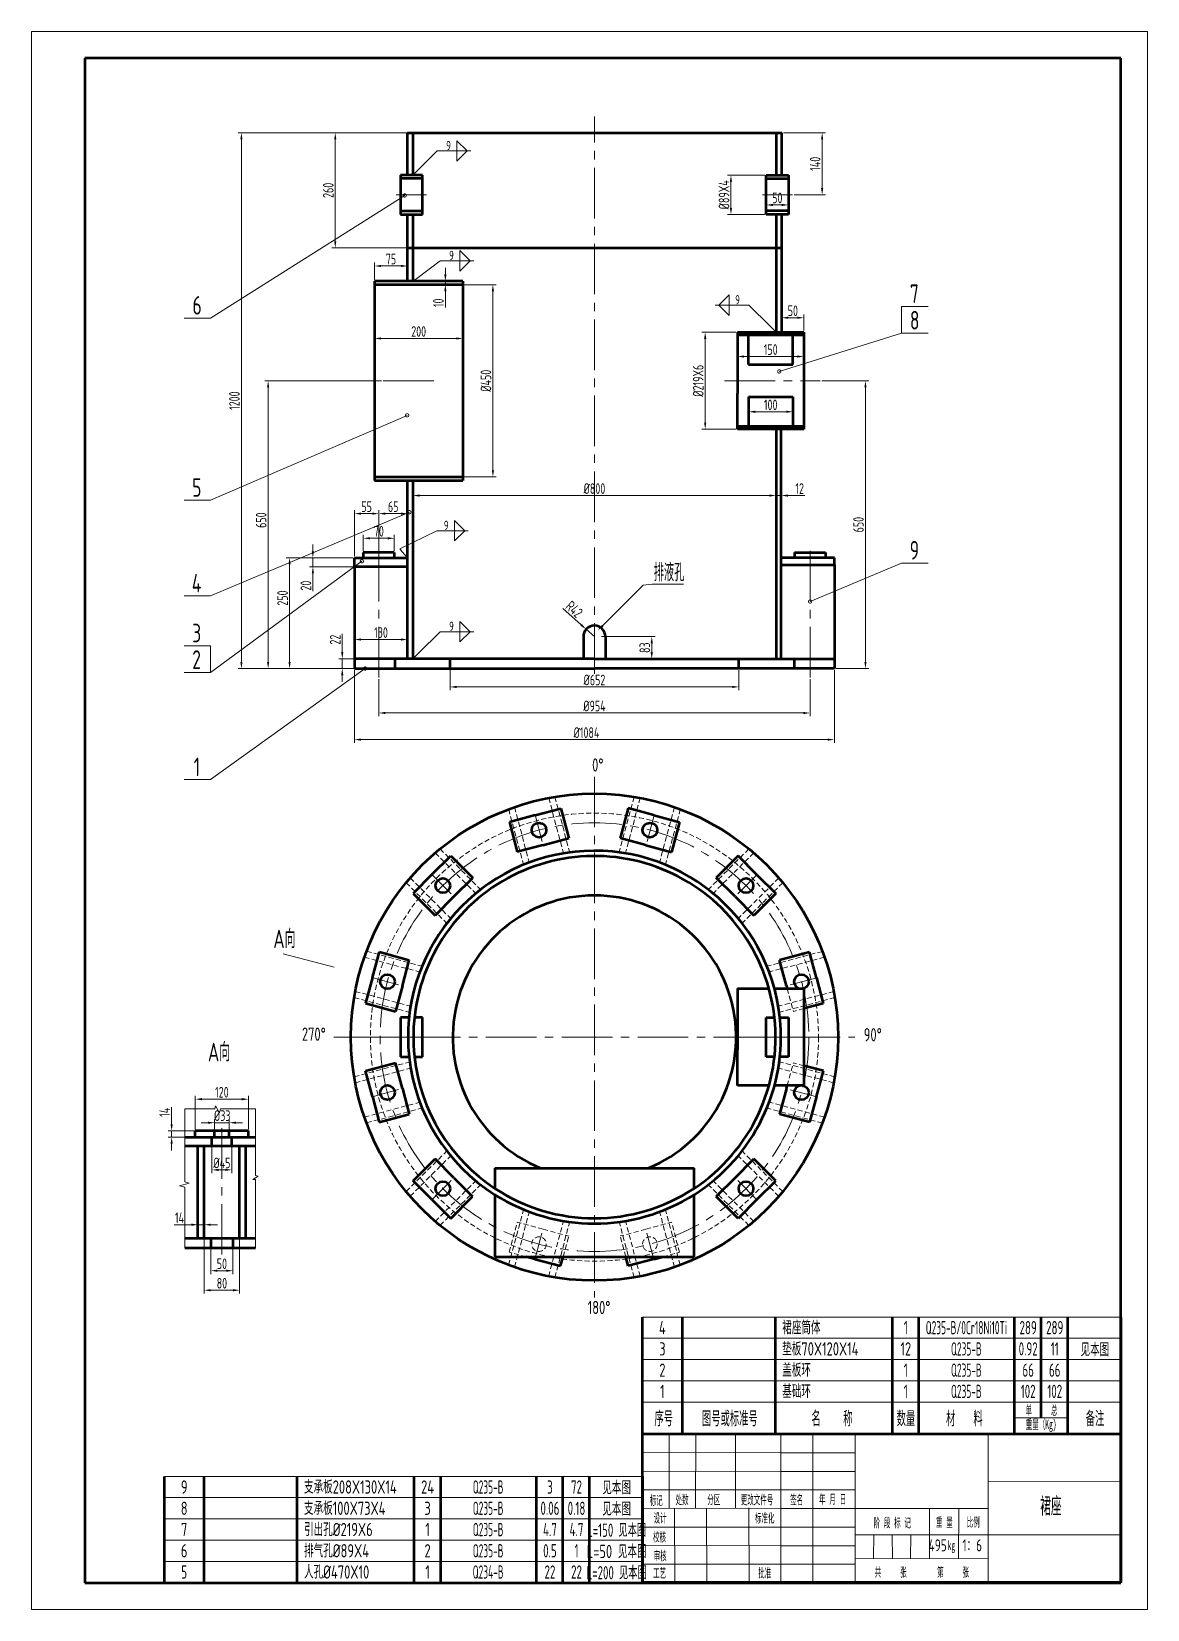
# Model space of a CAD drawing. Header units: millimetres. Extents: x -4783 to 11684, y 6425 to 68023.
# Drawn here: x -1483 to -1063, y 6770 to 7364 of the extents above; entities that cross this region are included whole.
import ezdxf
from ezdxf.enums import TextEntityAlignment as Align

# ---------------------------------------------------------------- set-up
doc = ezdxf.new("R2010")
doc.units = ezdxf.units.MM
doc.linetypes.add('CENTER2', pattern=[28.575, 19.05, -3.175, 3.175, -3.175])
doc.linetypes.add('HIDDEN2', pattern=[4.7625, 3.175, -1.5875])
for name, color, linetype, lineweight in [('中心线', 1, 'CENTER2', 15), ('剖面线', 2, 'Continuous', 20), ('尺寸线', 3, 'Continuous', 15), ('细实线', 2, 'Continuous', 15), ('虚线', 5, 'HIDDEN2', 15), ('轮廓', 6, 'Continuous', 50), ('轮廓线', 7, 'Continuous', 50)]:
    doc.layers.add(name, color=color, linetype=linetype, lineweight=lineweight)
doc.styles.add('工程字', font='gbenor.shx', dxfattribs={"width": 0.8, "bigfont": 'gbcbig.shx'})
doc.styles.add('文字3.5', font='SimSun.ttf', dxfattribs={"width": 0.5, "height": 3.5})
doc.styles.add('文字5.0', font='SimSun.ttf', dxfattribs={"width": 0.5, "height": 5})

# ---------------------------------------------------------------- blocks, each defined once
blk = doc.blocks.new('竖A2')
at = {"layer": '剖面线'}
for p, q in [((-180, 66.09), (-180.07, 38.07)), ((-170, 66.07), (-170.07, 38.05)), ((-155, 66.03), (-155.07, 38.01)), ((-138, 66.12), (-137.99, 10.08)), ((-126, 66.12), (-125.99, 10.08)), ((-110, 66.12), (-109.99, 10.08)), ((-60, 66.13), (-59.99, 10.09)), ((-190, 59.09), (-138, 58.99)), ((-138.04, 58.99), (-110, 58.99)), ((-190.01, 52.09), (-138.01, 51.99)), ((-138.04, 51.99), (-110, 51.99)), ((-10, 48.13), (-60, 48.1)), ((-190, 44.99), (-110, 44.99)), ((-190.04, 38.09), (-138.04, 37.99)), ((-178, 38.09), (-177.85, 10.09)), ((-166, 38.16), (-165.85, 10.16)), ((-150, 38.24), (-149.85, 10.24)), ((-138.04, 37.99), (-110, 37.99)), ((-110, 37.99), (-59.99, 37.99)), ((-81.99, 38.16), (-82.07, 19.06)), ((-70.99, 38.11), (-71.07, 19.02)), ((-190, 30.99), (-110, 30.99)), ((-190.07, 24.09), (-138.07, 23.99)), ((-138.04, 23.99), (-110, 23.99)), ((-59.98, 28.1), (-110, 28.1)), ((-103.03, 28.23), (-103.12, 19.18)), ((-96.04, 28.1), (-96.01, 19.1)), ((-89.04, 28.1), (-89.12, 19.05)), ((-9.99, 28.13), (-59.98, 28.1)), ((-109.82, 19.06), (-59.99, 19.22)), ((-190, 16.99), (-110, 16.99))]:
    blk.add_line(p, q, dxfattribs=at)
at = {"layer": '细实线'}
for p, q in [((-420, 594), (-420, 0)), ((0, 594), (-420, 594)), ((0, 0), (0, 594)), ((-190, 78.09), (-10, 78.09)), ((-50, 72.09), (-30, 72.09)), ((-420, 0), (0, 0))]:
    blk.add_line(p, q, dxfattribs=at)
at = {"layer": '轮廓'}
for p, q in [((-190, 10.09), (-190, 78.09)), ((-175, 66.09), (-175, 78.09)), ((-140, 66.09), (-140, 78.09)), ((-96, 66.09), (-96, 78.09)), ((-86, 66.09), (-86, 78.09)), ((-50, 66.09), (-50, 78.09)), ((-40, 72.09), (-39.98, 78.09)), ((-30, 66.09), (-30, 78.09)), ((-10, 78.09), (-10, 10.09)), ((-190, 66.09), (-10, 66.13)), ((-10, 10.09), (-190, 10.09))]:
    blk.add_line(p, q, dxfattribs=at)
at = {"layer": '轮廓线'}
for p, q in [((-400, 584), (-400, 10)), ((-10, 584), (-400, 584)), ((-10, 10), (-10, 584)), ((-400, 10), (-10, 10))]:
    blk.add_line(p, q, dxfattribs=at)
at = {"layer": '细实线', "style": '工程字', "width": 0.8}
for tag, height, p in [('1', 7, (-36.32, 35.3)), ('3', 4.5, (-78.96, 21.89)), ('4', 4.5, (-65.94, 21.89)), ('2', 7, (-36.32, 16.6))]:
    blk.add_attdef(tag, text='', height=height, dxfattribs=at).set_placement(p, align=Align.CENTER)
at = {"layer": '轮廓', "width": 0.5}
for s, height, style, p in [('单', 3.5, '文字3.5', (-44.65, 75.09)), ('总', 3.5, '文字3.5', (-35.08, 75.09)), ('序号', 5, '文字3.5', (-182.07, 72.09)), ('图号或标准号', 5, '文字3.5', (-157.17, 72.09)), ('名     称', 5, '文字3.5', (-118.73, 72.09)), ('数量', 5, '文字3.5', (-90.9, 72.09)), ('材    料', 5, '文字3.5', (-68.89, 72.09)), ('重量（Kg)', 3.5, '文字3.5', (-40, 69.43)), ('备注', 5, '文字3.5', (-19.74, 72.09)), ('标记', 3.5, '文字5.0', (-184.88, 41.14)), ('处数', 3.5, '文字5.0', (-175.18, 41.38)), ('分区 ', 3.5, '文字5.0', (-162.51, 41.38)), ('更改文件号', 3.5, '文字5.0', (-146.94, 41.38)), ('签名', 3.5, '文字5.0', (-132.04, 41.38)), ('年 月 日', 3.5, '文字5.0', (-118.48, 41.6)), ('设计', 3.5, '文字5.0', (-183.41, 34.49)), ('标准化', 3.5, '文字5.0', (-144.05, 34.49)), ('阶 段 标 记', 3.5, '文字5.0', (-96.04, 32.71)), ('重 量', 3.5, '文字5.0', (-76.45, 32.94)), ('比例', 3.5, '文字5.0', (-65.55, 32.94)), ('校核', 3.5, '文字5.0', (-183.63, 27.38)), ('kg', 3.5, '文字5.0', (-73.78, 23.61)), ('审核', 3.5, '文字5.0', (-183.41, 20.27)), ('工艺', 3.5, '文字5.0', (-183.63, 13.83)), ('批准', 3.5, '文字5.0', (-144.05, 13.83)), ('共     张        第     张', 3.5, '文字5.0', (-84.9, 14.15))]:
    blk.add_text(s, height=height, dxfattribs=dict(at, style=style)).set_placement(p, align=Align.MIDDLE)
blk = doc.blocks.new('明细表格')
at = {"layer": '细实线'}
for p, q in [((0, 8), (180, 8)), ((180, 0), (0, 0))]:
    blk.add_line(p, q, dxfattribs=at)
at = {"layer": '轮廓'}
for p, q in [((0, 0), (0, 8)), ((15, 0), (15, 8)), ((50, 0), (50, 8)), ((94, 0), (94, 8)), ((104, 0), (104, 8)), ((140, 0), (140, 8)), ((150, 0), (150, 8)), ((160, 0), (160, 8)), ((180, 8), (180, 0))]:
    blk.add_line(p, q, dxfattribs=at)
at = {"layer": '细实线', "color": 2, "style": '工程字'}
for tag, width, p in [('8', 0.8, (7.44, 4)), ('5', 0.8, (99.06, 4)), ('4', 0.6, (121.85, 4)), ('3', 0.7, (145.11, 4)), ('2', 0.7, (155.11, 4)), ('1', 0.8, (170.22, 4))]:
    blk.add_attdef(tag, text='', height=5, dxfattribs=dict(at, width=width)).set_placement(p, align=Align.MIDDLE)
at = {"layer": '细实线', "color": 2, "style": '工程字', "width": 0.8}
for tag, p in [('7', (17.67, 4)), ('6', (52.55, 4))]:
    blk.add_attdef(tag, text='', height=5, dxfattribs=at).set_placement(p, align=Align.MIDDLE_LEFT)
blk = doc.blocks.new('_DotSmall')
at = {"color": 0, "linetype": 'ByBlock', "const_width": 0.5}
blk.add_lwpolyline([(-0.0625, 0, 1), (0.0625, 0, 1)], format="xyb", close=True, dxfattribs=at)

msp = doc.modelspace()

# ---------------------------------------------------------------- linework, layer by layer
at = {"layer": '中心线'}
for p, q in [((-1271.5226, 7121.9309), (-1271.5226, 7331.7146)), ((-1334.7642, 7302.2684), (-1346.105, 7302.2685)), ((-1208.281, 7302.2684), (-1196.9402, 7302.2685)), ((-1351.0799, 7232.2677), (-1330.3568, 7232.2677)), ((-1222.5362, 7232.2677), (-1186.5911, 7232.2677)), ((-1352.6893, 7120.601), (-1352.6893, 7168.8314)), ((-1190.356, 7120.601), (-1190.356, 7168.8314)), ((-1271.5226, 7083.2066), (-1271.5226, 6887.13)), ((-1293.8924, 7068.7948), (-1291.2378, 7058.8486)), ((-1249.0624, 7068.7705), (-1251.7366, 7058.8296)), ((-1332.7285, 7046.4007), (-1325.4564, 7039.1144)), ((-1210.2506, 7046.3346), (-1217.5369, 7039.0625)), ((-1355.1645, 7007.5889), (-1345.2235, 7004.9147)), ((-1187.8565, 7007.4985), (-1197.8027, 7004.8439)), ((-1369.5609, 6985.1683), (-1173.4843, 6985.1683)), ((-1351.0799, 6985.1683), (-1330.3568, 6985.1683)), ((-1208.281, 6985.1683), (-1196.9402, 6985.1684)), ((-1355.1887, 6962.7588), (-1345.2425, 6965.4135)), ((-1187.8807, 6962.6685), (-1197.8217, 6965.3426)), ((-1411.7519, 6903.2853), (-1411.7519, 6952.506)), ((-1332.7947, 6923.9228), (-1325.5083, 6931.1949)), ((-1210.3167, 6923.8566), (-1217.5888, 6931.143)), ((-1293.9828, 6901.4868), (-1291.3087, 6911.4278)), ((-1249.1528, 6901.4626), (-1251.8074, 6911.4088))]:
    msp.add_line(p, q, dxfattribs=at)
msp.add_circle((-1271.5226, 6985.1683), 80.6667, dxfattribs=at)
at = {"layer": '尺寸线'}
for p, q in [((-1342.481, 7325.601), (-1405.653, 7325.601)), ((-1340.481, 7325.601), (-1370.3356, 7325.601)), ((-1200.3976, 7325.601), (-1184.5836, 7325.601)), ((-1404.403, 7323.101), (-1404.403, 7126.4344)), ((-1369.0856, 7284.8097), (-1369.0856, 7323.101)), ((-1338.2128, 7311.3278), (-1330.768, 7318.7726)), ((-1330.768, 7318.7726), (-1318.021, 7318.7726)), ((-1323.3063, 7318.7726), (-1323.3063, 7322.6373)), ((-1323.3063, 7322.6373), (-1319.4416, 7318.7726)), ((-1323.3063, 7318.7726), (-1323.3063, 7314.908)), ((-1323.3063, 7314.908), (-1319.4416, 7318.7726)), ((-1185.8336, 7304.7685), (-1185.8336, 7323.101)), ((-1339.8555, 7309.6851), (-1338.2128, 7311.3278)), ((-1207.4813, 7309.6851), (-1221.3929, 7309.6851)), ((-1220.1429, 7307.1851), (-1220.1429, 7297.3517)), ((-1196.3152, 7302.2685), (-1184.5836, 7302.2685)), ((-1207.4812, 7294.8517), (-1221.3929, 7294.8517)), ((-1206.8562, 7295.4767), (-1206.8562, 7299.7039)), ((-1204.3562, 7298.4539), (-1201.0228, 7298.4539)), ((-1198.5228, 7295.4768), (-1198.5228, 7299.7039)), ((-1340.481, 7282.3097), (-1370.3356, 7282.3097)), ((-1354.356, 7270.3927), (-1354.356, 7276.7257)), ((-1341.856, 7270.3927), (-1341.856, 7276.7257)), ((-1338.3908, 7270.7716), (-1329.6493, 7277.4008)), ((-1329.6493, 7277.4008), (-1316.9023, 7277.4008)), ((-1322.1876, 7277.4008), (-1322.1876, 7281.2654)), ((-1322.1876, 7281.2654), (-1318.3229, 7277.4008)), ((-1322.1876, 7277.4008), (-1322.1876, 7273.5361)), ((-1322.1876, 7273.5361), (-1318.3229, 7277.4008)), ((-1344.356, 7275.4757), (-1351.856, 7275.4757)), ((-1339.856, 7269.7677), (-1338.3908, 7270.7716)), ((-1327.6503, 7272.2677), (-1327.6503, 7274.7677)), ((-1328.2753, 7268.4344), (-1328.9003, 7268.4344)), ((-1327.6503, 7269.7677), (-1327.6503, 7268.4344)), ((-1327.6503, 7265.9344), (-1327.6503, 7259.7823)), ((-1327.0253, 7269.7677), (-1326.4003, 7269.7677)), ((-1320.3976, 7268.4344), (-1308.5026, 7268.4344)), ((-1309.7526, 7265.9344), (-1309.7526, 7198.601)), ((-1213.396, 7260.7244), (-1226.1429, 7260.7244)), ((-1220.8577, 7264.589), (-1224.7223, 7260.7244)), ((-1220.8577, 7256.8597), (-1224.7223, 7260.7244)), ((-1220.8577, 7260.7244), (-1220.8577, 7264.589)), ((-1220.8577, 7260.7244), (-1220.8577, 7256.8597)), ((-1205.4276, 7252.756), (-1213.396, 7260.7244)), ((-1155.9749, 7250.2321), (-1155.9749, 7260.2321)), ((-1155.9749, 7260.2321), (-1145.9749, 7260.2321)), ((-1203.1893, 7250.5177), (-1205.4276, 7252.756)), ((-1201.0226, 7251.1427), (-1201.0226, 7257.2353)), ((-1198.5226, 7255.9853), (-1195.1893, 7255.9853)), ((-1192.6893, 7251.1427), (-1192.6893, 7257.2353)), ((-1354.356, 7243.8713), (-1354.356, 7249.4324)), ((-1351.856, 7248.1824), (-1323.5226, 7248.1824)), ((-1321.0226, 7243.8713), (-1321.0226, 7249.4324)), ((-1218.3143, 7250.5177), (-1231.0954, 7250.5177)), ((-1229.8454, 7216.5177), (-1229.8454, 7248.0177)), ((-1217.6893, 7249.8927), (-1217.6893, 7240.1338)), ((-1192.6893, 7249.8927), (-1192.6893, 7240.1338)), ((-1215.1893, 7241.3838), (-1195.1893, 7241.3838)), ((-1351.7049, 7232.2677), (-1395.5951, 7232.2677)), ((-1394.3451, 7126.4344), (-1394.3451, 7229.7677)), ((-1185.9661, 7232.2677), (-1168.272, 7232.2677)), ((-1169.522, 7229.7677), (-1169.522, 7126.4344)), ((-1213.5226, 7221.216), (-1213.5226, 7221.841)), ((-1211.0226, 7220.591), (-1199.356, 7220.591)), ((-1196.856, 7221.216), (-1196.856, 7221.841)), ((-1218.3143, 7214.0177), (-1231.0954, 7214.0177)), ((-1320.3976, 7196.101), (-1308.5026, 7196.101)), ((-1339.856, 7175.3753), (-1339.856, 7190.2968)), ((-1337.356, 7189.0468), (-1205.6893, 7189.0468)), ((-1205.6893, 7189.0468), (-1208.1893, 7189.0468)), ((-1203.1893, 7189.6718), (-1203.1893, 7190.2968)), ((-1203.1893, 7175.3753), (-1203.1893, 7190.2968)), ((-1203.1893, 7189.0468), (-1201.1893, 7189.0468)), ((-1201.1893, 7189.6718), (-1201.1893, 7190.2968)), ((-1198.6893, 7189.0468), (-1192.3791, 7189.0468)), ((-1361.856, 7166.226), (-1361.856, 7183.4876)), ((-1355.1893, 7182.2376), (-1359.356, 7182.2376)), ((-1352.6893, 7166.226), (-1352.6893, 7183.4876)), ((-1352.6893, 7166.226), (-1352.6893, 7183.4876)), ((-1350.1893, 7182.2376), (-1344.356, 7182.2376)), ((-1341.856, 7166.226), (-1341.856, 7183.4876)), ((-1344.8264, 7168.9336), (-1330.8444, 7175.8077)), ((-1330.8444, 7175.8077), (-1319.0152, 7175.8077)), ((-1324.1876, 7175.8077), (-1324.1876, 7179.6723)), ((-1324.1876, 7179.6723), (-1320.3229, 7175.8077)), ((-1324.1876, 7175.8077), (-1324.1876, 7171.9431)), ((-1324.1876, 7171.9431), (-1320.3229, 7175.8077)), ((-1377.5096, 7168.101), (-1377.5096, 7170.601)), ((-1358.5226, 7168.226), (-1358.5226, 7174.2239)), ((-1356.0226, 7172.9739), (-1349.356, 7172.9739)), ((-1346.856, 7168.226), (-1346.856, 7174.2239)), ((-1372.981, 7165.601), (-1387.522, 7165.601)), ((-1362.481, 7165.601), (-1378.7596, 7165.601)), ((-1377.5096, 7165.601), (-1377.5096, 7162.2677)), ((-1343.8613, 7167.8393), (-1344.8264, 7168.9336)), ((-1341.856, 7165.601), (-1343.8613, 7167.8393)), ((-1386.272, 7126.4344), (-1386.272, 7163.101)), ((-1362.481, 7162.2677), (-1378.7596, 7162.2677)), ((-1377.5096, 7159.7677), (-1377.5096, 7153.0145)), ((-1283.4391, 7146.4762), (-1276.5159, 7140.3516)), ((-1322.1876, 7137.8077), (-1322.1876, 7141.6723)), ((-1322.1876, 7141.6723), (-1318.3229, 7137.8077)), ((-1366.4589, 7130.101), (-1366.4589, 7137.0122)), ((-1361.856, 7128.226), (-1361.856, 7136.0987)), ((-1359.356, 7134.8487), (-1344.356, 7134.8487)), ((-1341.856, 7128.226), (-1341.856, 7136.0987)), ((-1337.6177, 7129.8393), (-1329.6493, 7137.8077)), ((-1329.6493, 7137.8077), (-1316.9023, 7137.8077)), ((-1322.1876, 7137.8077), (-1322.1876, 7133.9431)), ((-1322.1876, 7133.9431), (-1318.3229, 7137.8077)), ((-1271.5226, 7135.9344), (-1274.6434, 7138.6951)), ((-1268.8143, 7135.9344), (-1248.7054, 7135.9344)), ((-1416.0097, 7132.4724), (-1426.0097, 7132.4724)), ((-1416.0097, 7122.4724), (-1416.0097, 7132.4724)), ((-1339.856, 7127.601), (-1337.6177, 7129.8393)), ((-1249.9554, 7130.101), (-1249.9554, 7133.4344)), ((-1370.6851, 7123.9344), (-1405.653, 7123.9344)), ((-1363.8143, 7123.9344), (-1395.5951, 7123.9344)), ((-1363.8143, 7123.9344), (-1387.522, 7123.9344)), ((-1356.481, 7127.601), (-1367.7089, 7127.601)), ((-1356.481, 7123.9344), (-1367.7089, 7123.9344)), ((-1366.4589, 7123.9344), (-1366.4589, 7127.601)), ((-1361.856, 7123.3094), (-1361.856, 7095.9248)), ((-1325.856, 7123.3094), (-1325.856, 7115.7531)), ((-1266.731, 7127.601), (-1248.7054, 7127.601)), ((-1217.1893, 7123.3094), (-1217.1893, 7115.7531)), ((-1181.1893, 7123.3094), (-1181.1893, 7095.9248)), ((-1180.5643, 7123.9344), (-1168.272, 7123.9344)), ((-1366.4589, 7121.4344), (-1366.4589, 7118.9344)), ((-1352.6893, 7119.976), (-1352.6893, 7105.9441)), ((-1323.356, 7117.0031), (-1219.6893, 7117.0031)), ((-1190.356, 7119.976), (-1190.356, 7105.9441)), ((-1350.1893, 7107.1941), (-1192.856, 7107.1941)), ((-1359.356, 7097.1748), (-1183.6893, 7097.1748)), ((-1377.657, 7013.6309), (-1388.6325, 7016.5718)), ((-1369.5526, 7011.4593), (-1377.657, 7013.6309)), ((-1421.7519, 6950.5084), (-1421.7519, 6963.0596)), ((-1419.2519, 6961.8096), (-1404.2519, 6961.8096)), ((-1401.7519, 6950.5084), (-1401.7519, 6963.0596)), ((-1430.6714, 6952.3834), (-1430.6714, 6958.8001)), ((-1418.2102, 6949.8834), (-1431.9214, 6949.8834)), ((-1430.6714, 6947.5501), (-1430.6714, 6949.8834)), ((-1417.0019, 6952.9523), (-1419.5019, 6952.9523)), ((-1414.5019, 6950.5084), (-1414.5019, 6954.2023)), ((-1414.5019, 6952.9523), (-1409.0019, 6952.9523)), ((-1409.0019, 6950.5084), (-1409.0019, 6954.2023)), ((-1406.5019, 6952.9523), (-1404.0019, 6952.9523)), ((-1418.2102, 6947.5501), (-1431.9214, 6947.5501)), ((-1430.6714, 6945.0501), (-1430.6714, 6942.5501)), ((-1415.5019, 6943.5918), (-1415.5019, 6933.9496)), ((-1408.0019, 6943.5918), (-1408.0019, 6933.9496)), ((-1410.5019, 6935.1996), (-1413.0019, 6935.1996)), ((-1423.2519, 6914.5524), (-1429.6686, 6914.5524)), ((-1420.7519, 6914.766), (-1420.7519, 6915.8024)), ((-1418.4186, 6914.5524), (-1420.7519, 6914.5524)), ((-1418.4186, 6914.766), (-1418.4186, 6915.8024)), ((-1415.9186, 6914.5524), (-1413.4186, 6914.5524)), ((-1418.4186, 6908.9251), (-1418.4186, 6888.6392)), ((-1405.0852, 6908.9251), (-1405.0852, 6888.6392)), ((-1415.9186, 6905.2584), (-1415.9186, 6895.9894)), ((-1407.5852, 6905.2584), (-1407.5852, 6895.9894)), ((-1413.4186, 6897.2394), (-1410.0852, 6897.2394)), ((-1415.9186, 6889.8892), (-1407.5852, 6889.8892))]:
    msp.add_line(p, q, dxfattribs=at)
for points in [[(-1342.9478, 7302.0194), (-1416.0097, 7255.8584), (-1426.0097, 7255.8584)], [(-1201.9697, 7235.7564), (-1155.9749, 7250.2321), (-1145.9749, 7250.2321)], [(-1342.0222, 7219.2484), (-1416.0097, 7187.2583), (-1426.0097, 7187.2583)], [(-1341.183, 7182.7897), (-1416.0097, 7151.2842), (-1426.0097, 7151.2842)], [(-1359.0801, 7164.3108), (-1416.0097, 7122.4724), (-1426.0097, 7122.4724)], [(-1190.356, 7149.1712), (-1155.9749, 7163.647), (-1145.9749, 7163.647)], [(-1268.4178, 7140.0965), (-1253.2158, 7155.2986), (-1249.8293, 7155.7152), (-1237.969, 7155.7152)], [(-1357.8065, 7123.9344), (-1416.0097, 7082.0959), (-1426.0097, 7082.0959)]]:
    msp.add_lwpolyline(points, dxfattribs=at)
for points in [[(-1404.8196, 7323.101), (-1403.9863, 7323.101), (-1404.403, 7325.601)], [(-1369.5023, 7323.101), (-1368.669, 7323.101), (-1369.0856, 7325.601)], [(-1186.2503, 7323.101), (-1185.4169, 7323.101), (-1185.8336, 7325.601)], [(-1220.5595, 7307.1851), (-1219.7262, 7307.1851), (-1220.1429, 7309.6851)], [(-1186.2503, 7304.7685), (-1185.4169, 7304.7685), (-1185.8336, 7302.2685)], [(-1220.5595, 7297.3517), (-1219.7262, 7297.3517), (-1220.1429, 7294.8517)], [(-1204.3562, 7298.8706), (-1204.3562, 7298.0372), (-1206.8562, 7298.4539)], [(-1201.0228, 7298.8706), (-1201.0228, 7298.0372), (-1198.5228, 7298.4539)], [(-1369.5023, 7284.8097), (-1368.669, 7284.8097), (-1369.0856, 7282.3097)], [(-1351.856, 7275.8924), (-1351.856, 7275.059), (-1354.356, 7275.4757)], [(-1344.356, 7275.8924), (-1344.356, 7275.059), (-1341.856, 7275.4757)], [(-1328.0669, 7272.2677), (-1327.2336, 7272.2677), (-1327.6503, 7269.7677)], [(-1328.0669, 7265.9344), (-1327.2336, 7265.9344), (-1327.6503, 7268.4344)], [(-1310.1692, 7265.9344), (-1309.3359, 7265.9344), (-1309.7526, 7268.4344)], [(-1198.5226, 7256.4019), (-1198.5226, 7255.5686), (-1201.0226, 7255.9853)], [(-1195.1893, 7256.4019), (-1195.1893, 7255.5686), (-1192.6893, 7255.9853)], [(-1351.856, 7248.5991), (-1351.856, 7247.7658), (-1354.356, 7248.1824)], [(-1323.5226, 7248.5991), (-1323.5226, 7247.7658), (-1321.0226, 7248.1824)], [(-1230.2621, 7248.0177), (-1229.4287, 7248.0177), (-1229.8454, 7250.5177)], [(-1215.1893, 7241.8005), (-1215.1893, 7240.9672), (-1217.6893, 7241.3838)], [(-1195.1893, 7241.8005), (-1195.1893, 7240.9672), (-1192.6893, 7241.3838)], [(-1394.7617, 7229.7677), (-1393.9284, 7229.7677), (-1394.3451, 7232.2677)], [(-1169.9386, 7229.7677), (-1169.1053, 7229.7677), (-1169.522, 7232.2677)], [(-1211.0226, 7221.0077), (-1211.0226, 7220.1743), (-1213.5226, 7220.591)], [(-1199.356, 7221.0077), (-1199.356, 7220.1743), (-1196.856, 7220.591)], [(-1230.2621, 7216.5177), (-1229.4287, 7216.5177), (-1229.8454, 7214.0177)], [(-1310.1692, 7198.601), (-1309.3359, 7198.601), (-1309.7526, 7196.101)], [(-1337.356, 7189.4635), (-1337.356, 7188.6301), (-1339.856, 7189.0468)], [(-1205.6893, 7189.4635), (-1205.6893, 7188.6301), (-1203.1893, 7189.0468)], [(-1205.6893, 7189.4635), (-1205.6893, 7188.6301), (-1203.1893, 7189.0468)], [(-1198.6893, 7189.4635), (-1198.6893, 7188.6301), (-1201.1893, 7189.0468)], [(-1359.356, 7182.6543), (-1359.356, 7181.8209), (-1361.856, 7182.2376)], [(-1355.1893, 7182.6543), (-1355.1893, 7181.8209), (-1352.6893, 7182.2376)], [(-1350.1893, 7182.6543), (-1350.1893, 7181.8209), (-1352.6893, 7182.2376)], [(-1344.356, 7182.6543), (-1344.356, 7181.8209), (-1341.856, 7182.2376)], [(-1356.0226, 7173.3906), (-1356.0226, 7172.5573), (-1358.5226, 7172.9739)], [(-1349.356, 7173.3906), (-1349.356, 7172.5573), (-1346.856, 7172.9739)], [(-1386.6886, 7163.101), (-1385.8553, 7163.101), (-1386.272, 7165.601)], [(-1377.9262, 7168.101), (-1377.0929, 7168.101), (-1377.5096, 7165.601)], [(-1377.9262, 7159.7677), (-1377.0929, 7159.7677), (-1377.5096, 7162.2677)], [(-1276.2398, 7140.6637), (-1276.7919, 7140.0395), (-1274.6434, 7138.6951)], [(-1268.1232, 7139.8019), (-1270.1856, 7138.3287), (-1268.7125, 7140.3911)], [(-1359.356, 7135.2654), (-1359.356, 7134.432), (-1361.856, 7134.8487)], [(-1344.356, 7135.2654), (-1344.356, 7134.432), (-1341.856, 7134.8487)], [(-1250.3721, 7133.4344), (-1249.5388, 7133.4344), (-1249.9554, 7135.9344)], [(-1366.8756, 7130.101), (-1366.0423, 7130.101), (-1366.4589, 7127.601)], [(-1250.3721, 7130.101), (-1249.5388, 7130.101), (-1249.9554, 7127.601)], [(-1404.8196, 7126.4344), (-1403.9863, 7126.4344), (-1404.403, 7123.9344)], [(-1394.7617, 7126.4344), (-1393.9284, 7126.4344), (-1394.3451, 7123.9344)], [(-1386.6886, 7126.4344), (-1385.8553, 7126.4344), (-1386.272, 7123.9344)], [(-1366.8756, 7121.4344), (-1366.0423, 7121.4344), (-1366.4589, 7123.9344)], [(-1169.9386, 7126.4344), (-1169.1053, 7126.4344), (-1169.522, 7123.9344)], [(-1323.356, 7117.4198), (-1323.356, 7116.5864), (-1325.856, 7117.0031)], [(-1219.6893, 7117.4198), (-1219.6893, 7116.5864), (-1217.1893, 7117.0031)], [(-1350.1893, 7107.6108), (-1350.1893, 7106.7774), (-1352.6893, 7107.1941)], [(-1192.856, 7107.6108), (-1192.856, 7106.7774), (-1190.356, 7107.1941)], [(-1359.356, 7097.5915), (-1359.356, 7096.7582), (-1361.856, 7097.1748)], [(-1183.6893, 7097.5915), (-1183.6893, 7096.7582), (-1181.1893, 7097.1748)], [(-1419.2519, 6962.2263), (-1419.2519, 6961.393), (-1421.7519, 6961.8096)], [(-1404.2519, 6962.2263), (-1404.2519, 6961.393), (-1401.7519, 6961.8096)], [(-1431.0881, 6952.3834), (-1430.2547, 6952.3834), (-1430.6714, 6949.8834)], [(-1417.0019, 6953.369), (-1417.0019, 6952.5357), (-1414.5019, 6952.9523)], [(-1406.5019, 6953.369), (-1406.5019, 6952.5357), (-1409.0019, 6952.9523)], [(-1431.0881, 6945.0501), (-1430.2547, 6945.0501), (-1430.6714, 6947.5501)], [(-1413.0019, 6935.6162), (-1413.0019, 6934.7829), (-1415.5019, 6935.1996)], [(-1410.5019, 6935.6162), (-1410.5019, 6934.7829), (-1408.0019, 6935.1996)], [(-1423.2519, 6914.969), (-1423.2519, 6914.1357), (-1420.7519, 6914.5524)], [(-1415.9186, 6914.969), (-1415.9186, 6914.1357), (-1418.4186, 6914.5524)], [(-1413.4186, 6897.6561), (-1413.4186, 6896.8227), (-1415.9186, 6897.2394)], [(-1410.0852, 6897.6561), (-1410.0852, 6896.8227), (-1407.5852, 6897.2394)], [(-1415.9186, 6890.3058), (-1415.9186, 6889.4725), (-1418.4186, 6889.8892)], [(-1407.5852, 6890.3058), (-1407.5852, 6889.4725), (-1405.0852, 6889.8892)]]:
    msp.add_solid(points, dxfattribs=at)
at = {"layer": '细实线'}
for p, q in [((-1425.7312, 6930.6544), (-1425.7312, 6958.1355)), ((-1425.7312, 6958.1355), (-1414.4661, 6958.1355)), ((-1414.4661, 6958.1355), (-1414.1475, 6959.3246)), ((-1414.1475, 6959.3246), (-1412.6393, 6956.7123)), ((-1412.6393, 6956.7123), (-1412.258, 6958.1355)), ((-1412.258, 6958.1355), (-1399.1219, 6958.1355)), ((-1399.1219, 6958.1355), (-1399.1219, 6933.0564)), ((-1398.0837, 6932.7783), (-1400.1693, 6931.5742)), ((-1399.1219, 6933.0564), (-1398.0837, 6932.7783)), ((-1427.7092, 6929.2364), (-1424.0743, 6930.2104)), ((-1425.7312, 6928.7064), (-1427.7092, 6929.2364)), ((-1424.0743, 6930.2104), (-1425.7312, 6930.6544)), ((-1425.7312, 6905.8834), (-1425.7312, 6928.7064)), ((-1400.1693, 6931.5742), (-1399.1219, 6931.5742)), ((-1399.1219, 6931.5742), (-1399.1219, 6905.8834))]:
    msp.add_line(p, q, dxfattribs=at)
at = {"layer": '虚线', "ltscale": 0.6}
for p, q in [((-1288.7323, 7075.205), (-1283.1693, 7054.3616)), ((-1286.4268, 7075.6152), (-1280.848, 7054.7125)), ((-1256.5926, 7075.611), (-1262.2137, 7054.7147)), ((-1254.2868, 7075.2), (-1259.8917, 7054.3643)), ((-1303.8141, 7070.959), (-1298.2341, 7050.0517)), ((-1301.6118, 7071.7559), (-1296.0479, 7050.9092)), ((-1241.4083, 7071.7472), (-1247.0123, 7050.9148)), ((-1239.2066, 7070.9497), (-1244.8265, 7050.058)), ((-1331.445, 7054.5375), (-1316.2056, 7039.2681)), ((-1329.6535, 7056.0455), (-1314.3707, 7040.7327)), ((-1213.3715, 7056.0289), (-1228.6877, 7040.7428)), ((-1211.5802, 7054.5202), (-1226.852, 7039.2783)), ((-1340.8745, 7045.1108), (-1325.6326, 7029.839)), ((-1202.1534, 7045.0907), (-1217.4228, 7029.8513)), ((-1342.3832, 7043.3194), (-1327.0971, 7028.0033)), ((-1200.6454, 7043.2992), (-1215.9582, 7028.0164)), ((-1358.1015, 7015.2826), (-1337.2691, 7009.6786)), ((-1357.304, 7017.4844), (-1336.4124, 7011.8645)), ((-1185.732, 7017.4598), (-1206.6392, 7011.8798)), ((-1184.935, 7015.2575), (-1205.7817, 7009.6936)), ((-1198.9407, 7003.4183), (-1196.6613, 6994.8778)), ((-1361.9653, 7000.0984), (-1341.069, 6994.4772)), ((-1361.5543, 7002.4041), (-1340.7186, 6996.7992)), ((-1181.4859, 7002.378), (-1202.3293, 6996.815)), ((-1181.0757, 7000.0725), (-1201.9784, 6994.4937)), ((-1192.6893, 6995.9379), (-1196.6613, 6994.8778)), ((-1361.9695, 6970.2641), (-1341.0668, 6975.843)), ((-1181.08, 6970.2383), (-1201.9762, 6975.8594)), ((-1198.9383, 6966.9183), (-1196.6407, 6975.4597)), ((-1192.6893, 6974.3968), (-1196.6407, 6975.4597)), ((-1361.5593, 6967.9586), (-1340.7159, 6973.5216)), ((-1181.4909, 6967.9325), (-1202.3266, 6973.5374)), ((-1358.1102, 6955.0791), (-1337.2636, 6960.643)), ((-1357.3133, 6952.8768), (-1336.406, 6958.4569)), ((-1185.7412, 6952.8523), (-1206.6329, 6958.4722)), ((-1184.9437, 6955.054), (-1205.7761, 6960.658)), ((-1342.3998, 6927.0375), (-1327.087, 6942.3202)), ((-1340.8918, 6925.2459), (-1325.6224, 6940.4853)), ((-1202.1708, 6925.2259), (-1217.4126, 6940.4977)), ((-1200.662, 6927.0172), (-1215.9481, 6942.3334)), ((-1331.4651, 6915.8165), (-1316.1933, 6931.0583)), ((-1329.6737, 6914.3077), (-1314.3576, 6929.5938)), ((-1213.3918, 6914.2911), (-1228.6745, 6929.6039)), ((-1211.6002, 6915.7991), (-1226.8396, 6931.0685)), ((-1303.8387, 6899.3869), (-1298.2188, 6920.2786)), ((-1239.2311, 6899.3777), (-1244.8112, 6920.2849)), ((-1303.5753, 6904.2156), (-1300.5447, 6915.4817)), ((-1301.6369, 6898.5894), (-1296.033, 6919.4218)), ((-1290.888, 6912.8841), (-1300.5447, 6915.4817)), ((-1288.7584, 6895.1366), (-1283.1535, 6915.9723)), ((-1286.4527, 6894.7257), (-1280.8315, 6915.6219)), ((-1256.6184, 6894.7214), (-1262.1973, 6915.6241)), ((-1254.3129, 6895.1316), (-1259.8759, 6915.975)), ((-1252.1514, 6912.8857), (-1242.4896, 6915.4644)), ((-1241.4334, 6898.5807), (-1246.9973, 6919.4274)), ((-1239.4805, 6904.1924), (-1242.4896, 6915.4644)), ((-1290.888, 6912.8841), (-1281.2312, 6910.2864)), ((-1283.3251, 6902.5017), (-1281.2312, 6910.2864)), ((-1252.1514, 6912.8857), (-1261.8132, 6910.307)), ((-1259.73, 6902.5017), (-1261.8132, 6910.307)), ((-1297.2038, 6902.5017), (-1303.5753, 6904.2156)), ((-1245.8154, 6902.5017), (-1239.4805, 6904.1924))]:
    msp.add_line(p, q, dxfattribs=at)
for centre, radius in [((-1271.5226, 6985.1683), 84.3333), ((-1292.4033, 6907.251), 2.75), ((-1250.6471, 6907.2496), 2.75)]:
    msp.add_circle(centre, radius, dxfattribs=at)
at = {"layer": '轮廓线'}
for p, q in [((-1341.856, 7325.601), (-1201.0226, 7325.601)), ((-1341.856, 7309.6851), (-1341.856, 7325.601)), ((-1339.856, 7325.601), (-1339.856, 7309.6851)), ((-1203.1893, 7325.601), (-1203.1893, 7309.6851)), ((-1201.0226, 7309.6851), (-1201.0226, 7325.601)), ((-1336.1889, 7309.6851), (-1344.5223, 7309.6851)), ((-1344.5223, 7309.6851), (-1344.5223, 7302.2685)), ((-1336.1889, 7308.3517), (-1344.5223, 7308.3518)), ((-1336.1891, 7294.8517), (-1336.1889, 7309.6851)), ((-1206.8562, 7294.8517), (-1206.8563, 7309.6851)), ((-1206.8563, 7309.6851), (-1198.523, 7309.6851)), ((-1206.8563, 7308.3517), (-1198.523, 7308.3518)), ((-1198.523, 7309.6851), (-1198.5229, 7302.2685)), ((-1344.5223, 7302.2685), (-1344.5224, 7294.8518)), ((-1198.5229, 7302.2685), (-1198.5228, 7294.8518)), ((-1344.5224, 7296.1851), (-1336.1891, 7296.1851)), ((-1344.5224, 7294.8518), (-1336.1891, 7294.8517)), ((-1341.856, 7269.7677), (-1341.856, 7294.8518)), ((-1339.856, 7294.8518), (-1339.856, 7269.7677)), ((-1198.5228, 7296.1851), (-1206.8562, 7296.1851)), ((-1198.5228, 7294.8518), (-1206.8562, 7294.8517)), ((-1203.1893, 7294.8518), (-1203.1893, 7250.5177)), ((-1201.0226, 7250.5177), (-1201.0226, 7294.8518)), ((-1341.856, 7282.3097), (-1201.0226, 7282.3097)), ((-1321.0226, 7269.7677), (-1354.356, 7269.7677)), ((-1354.356, 7269.7677), (-1354.356, 7194.7677)), ((-1321.0226, 7268.4344), (-1354.356, 7268.4344)), ((-1321.0226, 7269.7677), (-1321.0226, 7194.7677)), ((-1217.6893, 7250.5177), (-1192.6893, 7250.5177)), ((-1217.6893, 7250.5177), (-1217.6893, 7227.5177)), ((-1217.6893, 7249.5177), (-1192.6893, 7249.5177)), ((-1213.5226, 7238.3711), (-1213.5226, 7249.5177)), ((-1196.856, 7238.3711), (-1196.856, 7249.5177)), ((-1192.6893, 7250.5177), (-1192.6893, 7227.5177)), ((-1213.5226, 7238.3711), (-1196.856, 7238.3711)), ((-1217.6893, 7214.0177), (-1217.6893, 7227.5177)), ((-1213.5226, 7226.1643), (-1196.856, 7226.1643)), ((-1213.5226, 7226.1643), (-1213.5226, 7215.0177)), ((-1196.856, 7226.1643), (-1196.856, 7215.0177)), ((-1192.6893, 7227.5177), (-1192.6893, 7214.0177)), ((-1192.6893, 7215.0177), (-1217.6893, 7215.0177)), ((-1192.6893, 7214.0177), (-1217.6893, 7214.0177)), ((-1203.1893, 7214.0177), (-1203.1893, 7127.601)), ((-1201.1893, 7127.601), (-1201.1893, 7214.0177)), ((-1354.356, 7196.101), (-1321.0226, 7196.101)), ((-1354.356, 7194.7677), (-1321.0226, 7194.7677)), ((-1341.856, 7127.601), (-1341.856, 7194.7677)), ((-1339.856, 7194.7677), (-1339.856, 7127.601)), ((-1361.856, 7162.2707), (-1361.856, 7165.601)), ((-1361.856, 7165.601), (-1341.856, 7165.601)), ((-1346.856, 7167.601), (-1358.5226, 7167.601)), ((-1358.5226, 7167.601), (-1358.5226, 7165.601)), ((-1346.856, 7167.601), (-1346.856, 7165.601)), ((-1181.1893, 7165.601), (-1201.1893, 7165.601)), ((-1196.1893, 7167.601), (-1184.5226, 7167.601)), ((-1196.1893, 7167.601), (-1196.1893, 7165.601)), ((-1184.5226, 7167.601), (-1184.5226, 7165.601)), ((-1181.1893, 7162.9344), (-1181.1893, 7165.601)), ((-1341.856, 7162.2677), (-1361.856, 7162.2677)), ((-1361.856, 7162.2677), (-1361.856, 7127.601)), ((-1201.1893, 7162.9344), (-1181.1893, 7162.9344)), ((-1181.1893, 7162.9344), (-1181.1893, 7127.601)), ((-1275.6893, 7135.9344), (-1275.6893, 7127.601)), ((-1267.356, 7135.9344), (-1267.356, 7127.601)), ((-1271.5226, 7127.601), (-1361.856, 7127.601)), ((-1361.856, 7127.601), (-1361.856, 7123.9344)), ((-1361.856, 7123.9344), (-1271.5226, 7123.9344)), ((-1346.6893, 7127.601), (-1346.6893, 7123.9344)), ((-1325.856, 7123.9344), (-1325.856, 7127.601)), ((-1271.5226, 7127.601), (-1181.1893, 7127.601)), ((-1181.1893, 7123.9344), (-1271.5226, 7123.9344)), ((-1217.1893, 7123.9344), (-1217.1893, 7127.601)), ((-1196.356, 7127.601), (-1196.356, 7123.9344)), ((-1181.1893, 7127.601), (-1181.1893, 7123.9344)), ((-1293.9024, 7068.7231), (-1303.5644, 7066.1443)), ((-1293.9024, 7068.7231), (-1284.241, 7071.3017)), ((-1284.241, 7071.3017), (-1281.2321, 7060.0297)), ((-1258.7839, 7071.3165), (-1261.814, 7060.0502)), ((-1249.1267, 7068.7187), (-1258.7839, 7071.3165)), ((-1249.1267, 7068.7187), (-1239.4706, 7066.1212)), ((-1303.5644, 7066.1443), (-1300.5557, 7054.8723)), ((-1239.4706, 7066.1212), (-1242.5006, 7054.8549)), ((-1290.8939, 7057.451), (-1300.5557, 7054.8723)), ((-1290.8939, 7057.451), (-1281.2321, 7060.0297)), ((-1252.1573, 7057.4526), (-1261.814, 7060.0502)), ((-1252.1573, 7057.4526), (-1242.5006, 7054.8549)), ((-1332.6814, 7046.339), (-1325.6035, 7053.403)), ((-1325.6035, 7053.403), (-1317.3619, 7045.1454)), ((-1217.4164, 7053.4054), (-1225.6737, 7045.1637)), ((-1210.3519, 7046.3271), (-1217.4164, 7053.4054)), ((-1332.6814, 7046.339), (-1339.7596, 7039.2747)), ((-1324.4399, 7038.0813), (-1317.3619, 7045.1454)), ((-1218.6096, 7038.0856), (-1225.6737, 7045.1637)), ((-1210.3519, 7046.3271), (-1203.2881, 7039.2494)), ((-1339.7596, 7039.2747), (-1331.518, 7031.0172)), ((-1203.2881, 7039.2494), (-1211.5455, 7031.0076)), ((-1324.4399, 7038.0813), (-1331.518, 7031.0172)), ((-1218.6096, 7038.0856), (-1211.5455, 7031.0076)), ((-1355.073, 7007.5643), (-1352.4754, 7017.221)), ((-1352.4754, 7017.221), (-1341.2092, 7014.1904)), ((-1190.5467, 7017.2105), (-1201.8187, 7014.2014)), ((-1187.9679, 7007.5481), (-1190.5467, 7017.2105)), ((-1343.8069, 7004.5337), (-1341.2092, 7014.1904)), ((-1199.24, 7004.5396), (-1201.8187, 7014.2014)), ((-1355.073, 7007.5643), (-1357.6707, 6997.9076)), ((-1343.8069, 7004.5337), (-1346.4045, 6994.8769)), ((-1217.6893, 7003.4183), (-1205.8444, 7003.4183)), ((-1217.6893, 7003.4183), (-1217.6893, 6980.4183)), ((-1206.0202, 7003.4183), (-1205.8444, 7003.4183)), ((-1203.7709, 7003.4183), (-1192.6893, 7003.4183)), ((-1203.7709, 7003.4183), (-1199.3535, 7003.4183)), ((-1199.24, 7004.5396), (-1198.9407, 7003.4183)), ((-1192.6893, 7003.4183), (-1192.6893, 6980.4183)), ((-1187.9679, 7007.5481), (-1185.3892, 6997.8863)), ((-1357.6707, 6997.9076), (-1346.4045, 6994.8769)), ((-1185.3892, 6997.8863), (-1192.6893, 6995.9379)), ((-1344.5222, 6992.585), (-1344.5223, 6985.1684)), ((-1341.2962, 6992.585), (-1344.5222, 6992.585)), ((-1336.1889, 6992.5849), (-1339.2846, 6992.585)), ((-1336.1891, 6977.7516), (-1336.1889, 6992.5849)), ((-1206.8563, 6992.5849), (-1203.7606, 6992.585)), ((-1206.8562, 6977.7516), (-1206.8563, 6992.5849)), ((-1201.749, 6992.585), (-1198.523, 6992.585)), ((-1198.523, 6992.585), (-1198.5229, 6985.1684)), ((-1344.5223, 6985.1684), (-1344.5224, 6977.7517)), ((-1217.6893, 6966.9183), (-1217.6893, 6980.4183)), ((-1198.5229, 6985.1684), (-1198.5228, 6977.7517)), ((-1192.6893, 6980.4183), (-1192.6893, 6966.9183)), ((-1357.6561, 6972.4504), (-1346.384, 6975.4589)), ((-1343.8053, 6965.7971), (-1346.384, 6975.4589)), ((-1344.5224, 6977.7517), (-1341.2962, 6977.7517)), ((-1339.2846, 6977.7516), (-1336.1891, 6977.7516)), ((-1203.7606, 6977.7516), (-1206.8562, 6977.7516)), ((-1198.5228, 6977.7517), (-1201.749, 6977.7517)), ((-1185.3745, 6972.4291), (-1192.6893, 6974.3968)), ((-1355.0774, 6962.7886), (-1357.6561, 6972.4504)), ((-1187.9722, 6962.7724), (-1185.3744, 6972.4296)), ((-1355.0774, 6962.7886), (-1352.4987, 6953.1268)), ((-1343.8053, 6965.7971), (-1341.2266, 6956.1353)), ((-1205.8444, 6966.9183), (-1217.6893, 6966.9183)), ((-1205.8444, 6966.9183), (-1206.0202, 6966.9183)), ((-1199.3535, 6966.9183), (-1203.7709, 6966.9183)), ((-1192.6893, 6966.9183), (-1203.7709, 6966.9183)), ((-1199.2384, 6965.803), (-1201.8361, 6956.1463)), ((-1199.2384, 6965.803), (-1198.9383, 6966.9183)), ((-1187.9722, 6962.7724), (-1190.5699, 6953.1156)), ((-1352.4987, 6953.1268), (-1341.2266, 6956.1353)), ((-1190.5699, 6953.1156), (-1201.8361, 6956.1463)), ((-1401.7519, 6949.8834), (-1421.7519, 6949.8834)), ((-1421.7519, 6947.5501), (-1421.7519, 6949.8834)), ((-1414.5019, 6947.5501), (-1414.5019, 6949.8834)), ((-1409.0019, 6947.5501), (-1409.0019, 6949.8834)), ((-1401.7519, 6947.5501), (-1401.7519, 6949.8834)), ((-1425.7312, 6947.5501), (-1399.1219, 6947.5501)), ((-1425.7312, 6944.2168), (-1399.1219, 6944.2168)), ((-1420.7519, 6909.5501), (-1420.7519, 6944.2168)), ((-1418.4186, 6909.5501), (-1418.4186, 6944.2168)), ((-1415.5019, 6944.2168), (-1415.5019, 6947.5501)), ((-1408.0019, 6944.2168), (-1408.0019, 6947.5501)), ((-1405.0852, 6909.5501), (-1405.0852, 6944.2168)), ((-1402.7519, 6909.5501), (-1402.7519, 6944.2168)), ((-1339.7574, 6931.0875), (-1331.4997, 6939.329)), ((-1324.4356, 6932.251), (-1331.4997, 6939.329)), ((-1218.6053, 6932.2553), (-1211.5273, 6939.3194)), ((-1203.2858, 6931.0618), (-1211.5273, 6939.3194)), ((-1324.4356, 6932.251), (-1317.3715, 6925.173)), ((-1309.0226, 6935.835), (-1309.0226, 6928.2434)), ((-1309.0226, 6935.835), (-1234.0226, 6935.835)), ((-1234.0226, 6928.2434), (-1234.0226, 6935.835)), ((-1218.6053, 6932.2553), (-1225.6833, 6925.1912)), ((-1332.6933, 6924.0095), (-1339.7574, 6931.0875)), ((-1210.3638, 6923.9976), (-1203.2858, 6931.0618)), ((-1332.6933, 6924.0095), (-1325.6292, 6916.9315)), ((-1325.6292, 6916.9315), (-1317.3715, 6925.173)), ((-1309.0226, 6925.8631), (-1309.0226, 6902.5017)), ((-1234.0226, 6902.5017), (-1234.0226, 6925.8631)), ((-1217.4415, 6916.9338), (-1225.6833, 6925.1912)), ((-1210.3638, 6923.9976), (-1217.4415, 6916.9338)), ((-1425.7312, 6909.5501), (-1399.1219, 6909.5501)), ((-1415.9186, 6909.5501), (-1415.9186, 6905.8834)), ((-1407.5852, 6909.5501), (-1407.5852, 6905.8834)), ((-1425.7312, 6905.8834), (-1399.1219, 6905.8834)), ((-1309.0226, 6902.5017), (-1234.0226, 6902.5017)), ((-1293.9186, 6901.6179), (-1297.2038, 6902.5017)), ((-1284.2615, 6899.0201), (-1283.3251, 6902.5017)), ((-1258.8047, 6899.0349), (-1259.73, 6902.5017)), ((-1249.1429, 6901.6136), (-1245.8154, 6902.5017)), ((-1293.9186, 6901.6179), (-1284.2615, 6899.0201)), ((-1249.1429, 6901.6136), (-1258.8047, 6899.0349))]:
    msp.add_line(p, q, dxfattribs=at)
for centre, radius in [((-1271.5226, 6985.1683), 91.6667), ((-1292.3981, 7063.087), 2.75), ((-1250.642, 7063.0856), 2.75), ((-1328.5607, 7042.2101), 2.75), ((-1214.4808, 7042.2064), 2.75), ((-1349.4399, 7006.049), 2.75), ((-1193.6039, 7006.0438), 2.75), ((-1349.4413, 6964.2928), 2.75), ((-1193.6053, 6964.2877), 2.75), ((-1328.5645, 6928.1303), 2.75), ((-1214.4846, 6928.1265), 2.75)]:
    msp.add_circle(centre, radius, dxfattribs=at)
for centre, radius, start, end in [((-1271.5226, 7135.9344), 4.1667, 0, 180), ((-1271.5226, 6985.1683), 70.1667, 6.0675548, 186.0675239), ((-1271.5226, 6985.1683), 68.1667, 6.246256, 186.2462608), ((-1271.5226, 6985.1683), 53.3333, 292.3316445, 247.6683555), ((-1271.5226, 6985.1683), 68.1667, 303.3754002, 6.246256), ((-1271.5226, 6985.1683), 70.1667, 302.3060639, 6.0675548), ((-1271.5226, 6985.1683), 70.1667, 186.0675239, 237.6939361), ((-1271.5226, 6985.1683), 68.1667, 186.2462608, 236.6245998), ((-1271.5226, 6985.1683), 68.1667, 236.6245998, 303.3754002), ((-1271.5226, 6985.1683), 70.1667, 237.6939362, 302.3060641)]:
    msp.add_arc(centre, radius, start, end, dxfattribs=at)

# ---------------------------------------------------------------- block references
at = {"layer": '尺寸线'}
for name, p, values in [('竖A2', (-1063.3914, 6769.7232), {'4': '1：6', '3': '495', '1': '裙座'}), ('明细表格', (-1253.3914, 6871.8137), {'8': '4', '6': '裙座筒体', '5': '1', '4': 'Q235-B/0Cr18Ni10Ti', '3': '289', '2': '289'}), ('明细表格', (-1253.3914, 6863.8137), {'8': '3', '6': '垫板70X120X14 ', '5': '12', '4': 'Q235-B', '3': '0.92', '2': '11', '1': '见本图'}), ('明细表格', (-1253.3914, 6855.8137), {'8': '2', '6': '盖板环', '5': '1', '4': 'Q235-B', '3': '66', '2': '66'}), ('明细表格', (-1253.3914, 6847.8137), {'8': '1', '6': '基础环', '5': '1', '4': 'Q235-B', '3': '102', '2': '102'}), ('明细表格', (-1433.3914, 6811.8137), {'8': '9', '6': '支承板208X130X14', '5': '24', '4': 'Q235-B', '3': '3', '2': '72', '1': '见本图'}), ('明细表格', (-1433.3914, 6803.8137), {'8': '8', '6': '支承板100X73X4', '5': '3', '4': 'Q235-B', '3': '0.06', '2': '0.18', '1': '见本图'}), ('明细表格', (-1433.3914, 6787.8137), {'8': '6', '6': '排气孔%%C89X4', '5': '2', '4': 'Q235-B', '3': '0.5', '2': '1', '1': 'L=50 见本图'})]:
    msp.add_blockref(name, p, dxfattribs=at).add_auto_attribs(values)
at = {"layer": '尺寸线', "xscale": 2.5, "yscale": 2.5, "zscale": 2.5}
for p, rotation in [((-1342.9478, 7302.0194), 32.28499753645921), ((-1201.9697, 7235.7564), 197.4701701874176), ((-1342.0222, 7219.2484), 23.38225862429607), ((-1341.183, 7182.7897), 22.83333613055849), ((-1359.0801, 7164.3108), 36.31272163445121), ((-1190.356, 7149.1712), 202.8330190421855), ((-1357.8065, 7123.9344), 35.7098649938709)]:
    msp.add_blockref('_DotSmall', p, dxfattribs=dict(at, rotation=rotation))
at = {"layer": '尺寸线'}
ref = msp.add_blockref('明细表格', (-1433.3914, 6795.8137), dxfattribs=at)
ref.add_attrib('8', '7', dxfattribs={"layer": '细实线', "color": 2, "height": 5, "style": '工程字', "width": 0.8}).set_placement((-1425.95, 6799.8137), align=Align.MIDDLE)
ref.add_attrib('6', '引出孔%%C219X6', dxfattribs={"layer": '细实线', "color": 2, "height": 5, "style": '工程字', "width": 0.8}).set_placement((-1380.8369, 6799.8137), align=Align.MIDDLE_LEFT)
ref.add_attrib('5', '1', dxfattribs={"layer": '细实线', "color": 2, "height": 5, "style": '工程字', "width": 0.8}).set_placement((-1334.3285, 6799.8137), align=Align.MIDDLE)
ref.add_attrib('4', 'Q235-B', dxfattribs={"layer": '细实线', "color": 2, "height": 5, "style": '工程字', "width": 0.6}).set_placement((-1311.5394, 6799.8137), align=Align.MIDDLE)
ref.add_attrib('3', '4.7', dxfattribs={"layer": '细实线', "color": 2, "height": 5, "style": '工程字', "width": 0.7}).set_placement((-1288.2852, 6799.8137), align=Align.MIDDLE)
ref.add_attrib('2', '4.7', dxfattribs={"layer": '细实线', "color": 2, "height": 5, "style": '工程字', "width": 0.7}).set_placement((-1278.2859, 6799.8137), align=Align.MIDDLE)
ref.add_attrib('1', 'L=150 见本图', dxfattribs={"layer": '细实线', "color": 2, "height": 5, "style": '工程字', "width": 0.7}).set_placement((-1263.1706, 6799.8137), align=Align.MIDDLE)
ref = msp.add_blockref('明细表格', (-1433.3914, 6779.8137), dxfattribs=at)
ref.add_attrib('8', '5', dxfattribs={"layer": '细实线', "color": 2, "height": 5, "style": '工程字', "width": 0.7}).set_placement((-1425.95, 6783.8137), align=Align.MIDDLE)
ref.add_attrib('6', '人孔%%C470X10', dxfattribs={"layer": '细实线', "color": 2, "height": 5, "style": '工程字', "width": 0.8}).set_placement((-1380.8369, 6783.8137), align=Align.MIDDLE_LEFT)
ref.add_attrib('5', '1', dxfattribs={"layer": '细实线', "color": 2, "height": 5, "style": '工程字', "width": 0.8}).set_placement((-1334.3285, 6783.8137), align=Align.MIDDLE)
ref.add_attrib('4', 'Q234-B', dxfattribs={"layer": '细实线', "color": 2, "height": 5, "style": '工程字', "width": 0.6}).set_placement((-1311.5394, 6783.8137), align=Align.MIDDLE)
ref.add_attrib('3', '22', dxfattribs={"layer": '细实线', "color": 2, "height": 5, "style": '工程字', "width": 0.7}).set_placement((-1288.2852, 6783.8137), align=Align.MIDDLE)
ref.add_attrib('2', '22', dxfattribs={"layer": '细实线', "color": 2, "height": 5, "style": '工程字', "width": 0.7}).set_placement((-1278.2859, 6783.8137), align=Align.MIDDLE)
ref.add_attrib('1', 'L=200 见本图', dxfattribs={"layer": '细实线', "color": 2, "height": 5, "style": '工程字', "width": 0.7}).set_placement((-1263.1706, 6783.8137), align=Align.MIDDLE)

# ---------------------------------------------------------------- texts
at = {"layer": '尺寸线', "style": '工程字', "width": 0.8}
for s, height, p in [('9', 3.5, (-1327.3241, 7319.0606)), ('9', 3.5, (-1326.2054, 7277.6887)), ('7', 7, (-1152.7936, 7261.5468)), ('6', 7, (-1422.8044, 7257.1731)), ('9', 3.5, (-1218.5517, 7261.0123)), ('8', 7, (-1152.7936, 7251.5468)), ('5', 7, (-1422.925, 7188.573)), ('9', 3.5, (-1328.2054, 7176.0956)), ('9', 7, (-1152.8721, 7164.9617)), ('排液孔', 6.66667, (-1249.2043, 7156.7814)), ('4', 7, (-1423.0617, 7152.5989)), ('3', 7, (-1422.925, 7133.7871)), ('9', 3.5, (-1326.2054, 7138.0956)), ('2', 7, (-1422.9092, 7123.7871)), ('1', 7, (-1422.3617, 7083.4107)), ('0°', 5, (-1272.4012, 7085.1267)), ('A向', 7, (-1392.4148, 7018.6723)), ('270°', 5, (-1381.6349, 6983.7951)), ('90°', 5, (-1170.1661, 6983.5772)), ('A向', 7, (-1417.0218, 6976.0518))]:
    msp.add_text(s, height=height, dxfattribs=at).set_placement(p)
at = {"layer": '尺寸线', "char_height": 4, "attachment_point": 5, "style": '工程字'}
for s, insert, rotation in [('140', (-1188.4586, 7313.9348), 90), ('260', (-1371.7106, 7303.9554), 90), ('%%C89X4', (-1222.7679, 7302.2684), 90), ('10', (-1330.2753, 7261.6083), 90), ('%%C450', (-1312.3776, 7232.2677), 90), ('%%C219X6', (-1232.4704, 7232.2677), 90), ('1200', (-1407.028, 7224.7677), 90), ('650', (-1396.9701, 7179.792), 90), ('650', (-1172.147, 7178.101), 90), ('250', (-1388.897, 7150.4537), 90), ('20', (-1380.1346, 7155.1411), 90), ('R42', (-1279.1744, 7146.2082), 318.5025962), ('22', (-1369.0839, 7134.8066), 90), ('83', (-1252.5804, 7131.7677), 90), ('14', (-1433.2964, 6956.8418), 90)]:
    msp.add_mtext(s, dxfattribs=dict(at, insert=insert, rotation=rotation))
for s, insert in [('50', (-1202.6895, 7301.0789)), ('75', (-1348.106, 7278.1007)), ('50', (-1196.856, 7258.6103)), ('200', (-1337.6893, 7250.8074)), ('150', (-1205.1893, 7244.0088)), ('100', (-1205.1893, 7223.216)), ('%%c800', (-1271.5226, 7191.6718)), ('12', (-1194.2842, 7191.6718)), ('55', (-1357.2726, 7184.8626)), ('65', (-1347.2726, 7184.8626)), ('70', (-1352.6893, 7175.5989)), ('130', (-1351.856, 7137.4737)), ('{\\F|c134;%%c}652', (-1271.5226, 7119.6281)), ('%%c954', (-1271.5226, 7109.8191)), ('%%c1084', (-1274.5226, 7099.7998)), ('120', (-1411.7519, 6964.4346)), ('%%C33', (-1411.6274, 6955.618)), ('%%C45', (-1411.7519, 6937.8246)), ('14', (-1427.7102, 6917.1774)), ('50', (-1411.7519, 6899.8644)), ('80', (-1411.7519, 6892.5142))]:
    msp.add_mtext(s, dxfattribs=dict(at, insert=insert))
at = {"layer": '尺寸线', "insert": (-1274.0747, 6885.892), "char_height": 5, "width": 9.527355, "attachment_point": 1, "style": '工程字'}
msp.add_mtext('180%%d', dxfattribs=at)

doc.saveas('drawing.dxf')
